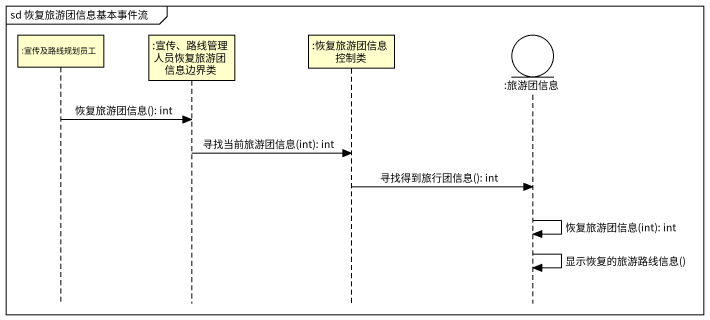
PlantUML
@startuml
mainframe sd 恢复旅游团信息基本事件流
hide footbox
participant ":宣传及路线规划员工" as 宣传及路线规划员工
participant ":宣传、路线管理人员恢复旅游团信息边界类" as 宣传_路线管理人员恢复旅游团信息边界类
participant ":恢复旅游团信息控制类" as 恢复旅游团信息控制类
entity ":旅游团信息" as 旅游团信息

宣传及路线规划员工 -> 宣传_路线管理人员恢复旅游团信息边界类 : 恢复旅游团信息(): int
宣传_路线管理人员恢复旅游团信息边界类 -> 恢复旅游团信息控制类 : 寻找当前旅游团信息(int): int
恢复旅游团信息控制类 -> 旅游团信息 : 寻找得到旅行团信息(): int
旅游团信息 -> 旅游团信息 : 恢复旅游团信息(int): int
旅游团信息 -> 旅游团信息 : 显示恢复的旅游路线信息()
@enduml
